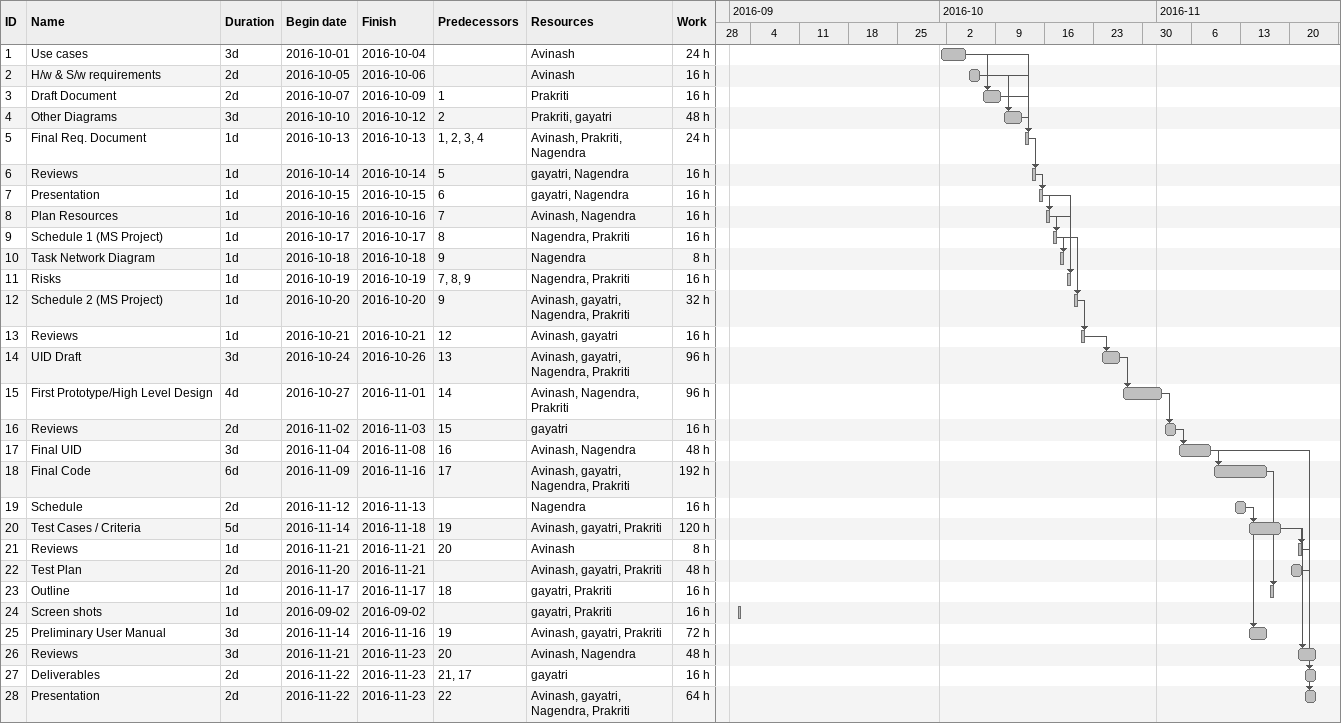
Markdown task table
| ID | Task | Duration | Start | Finish | Predecessors | Resources | Work (h) |
|---|---|---|---|---|---|---|---|
| 1 | Use cases | 3d | 2016-10-01 | 2016-10-04 |  | Avinash | 24 |
| 2 | H/w & S/w requirements | 2d | 2016-10-05 | 2016-10-06 |  | Avinash | 16 |
| 3 | Draft Document | 2d | 2016-10-07 | 2016-10-09 | 1 | Prakriti | 16 |
| 4 | Other Diagrams | 3d | 2016-10-10 | 2016-10-12 | 2 | Prakriti, gayatri | 48 |
| 5 | Final Req. Document | 1d | 2016-10-13 | 2016-10-13 | 1, 2, 3, 4 | Avinash, Prakriti, Nagendra | 24 |
| 6 | Reviews | 1d | 2016-10-14 | 2016-10-14 | 5 | gayatri, Nagendra | 16 |
| 7 | Presentation | 1d | 2016-10-15 | 2016-10-15 | 6 | gayatri, Nagendra | 16 |
| 8 | Plan Resources | 1d | 2016-10-16 | 2016-10-16 | 7 | Avinash, Nagendra | 16 |
| 9 | Schedule 1 (MS Project) | 1d | 2016-10-17 | 2016-10-17 | 8 | Nagendra, Prakriti | 16 |
| 10 | Task Network Diagram | 1d | 2016-10-18 | 2016-10-18 | 9 | Nagendra | 8 |
| 11 | Risks | 1d | 2016-10-19 | 2016-10-19 | 7, 8, 9 | Nagendra, Prakriti | 16 |
| 12 | Schedule 2 (MS Project) | 1d | 2016-10-20 | 2016-10-20 | 9 | Avinash, gayatri, Nagendra, Prakriti | 32 |
| 13 | Reviews | 1d | 2016-10-21 | 2016-10-21 | 12 | Avinash, gayatri | 16 |
| 14 | UID Draft | 3d | 2016-10-24 | 2016-10-26 | 13 | Avinash, gayatri, Nagendra, Prakriti | 96 |
| 15 | First Prototype/High Level Design | 4d | 2016-10-27 | 2016-11-01 | 14 | Avinash, Nagendra, Prakriti | 96 |
| 16 | Reviews | 2d | 2016-11-02 | 2016-11-03 | 15 | gayatri | 16 |
| 17 | Final UID | 3d | 2016-11-04 | 2016-11-08 | 16 | Avinash, Nagendra | 48 |
| 18 | Final Code | 6d | 2016-11-09 | 2016-11-16 | 17 | Avinash, gayatri, Nagendra, Prakriti | 192 |
| 19 | Schedule | 2d | 2016-11-12 | 2016-11-13 |  | Nagendra | 16 |
| 20 | Test Cases / Criteria | 5d | 2016-11-14 | 2016-11-18 | 19 | Avinash, gayatri, Prakriti | 120 |
| 21 | Reviews | 1d | 2016-11-21 | 2016-11-21 | 20 | Avinash | 8 |
| 22 | Test Plan | 2d | 2016-11-20 | 2016-11-21 |  | Avinash, gayatri, Prakriti | 48 |
| 23 | Outline | 1d | 2016-11-17 | 2016-11-17 | 18 | gayatri, Prakriti | 16 |
| 24 | Screen shots | 1d | 2016-09-02 | 2016-09-02 |  | gayatri, Prakriti | 16 |
| 25 | Preliminary User Manual | 3d | 2016-11-14 | 2016-11-16 | 19 | Avinash, gayatri, Prakriti | 72 |
| 26 | Reviews | 3d | 2016-11-21 | 2016-11-23 | 20 | Avinash, Nagendra | 48 |
| 27 | Deliverables | 2d | 2016-11-22 | 2016-11-23 | 21, 17 | gayatri | 16 |
| 28 | Presentation | 2d | 2016-11-22 | 2016-11-23 | 22 | Avinash, gayatri, Nagendra, Prakriti | 64 |
